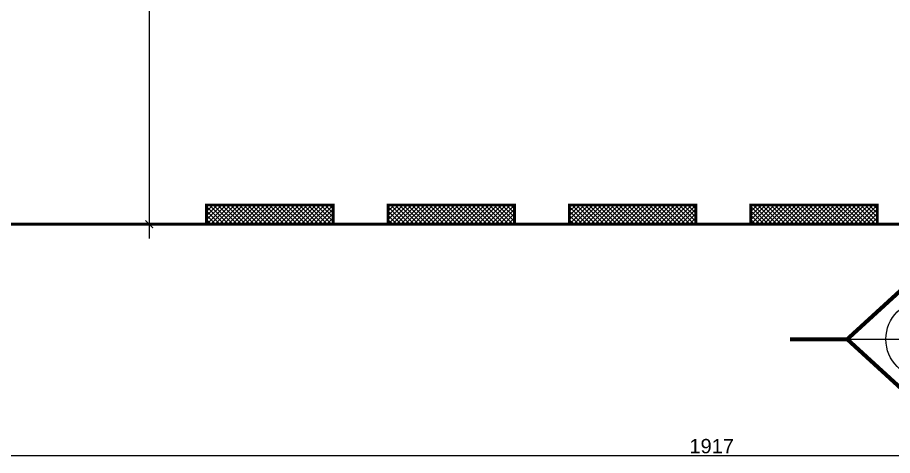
# Model space of a CAD drawing. Extents: x 250879 to 348495, y -51522 to -9360.
# Drawn here: x 316523 to 317439, y -44290 to -43831 of the extents above; entities that cross this region are included whole.
import ezdxf

# ---------------------------------------------------------------- set-up
doc = ezdxf.new("R2010")
doc.units = 0
doc.layers.get('0').update_dxf_attribs({"linetype": 'CONTINUOUS'})
doc.layers.get('DEFPOINTS').update_dxf_attribs({"color": 9, "linetype": 'CONTINUOUS'})
for name, color, linetype in [('AXIS', 1, 'CONTINUOUS'), ('WALL', 7, 'CONTINUOUS'), ('WALL1', 2, 'CONTINUOUS')]:
    doc.layers.add(name, color=color, linetype=linetype)
doc.styles.get("Standard").update_dxf_attribs({"font": 'sanss___.ttf', "height": 15})
doc.dimstyles.new('STANDARD$0', dxfattribs={"dimscale": 0, "dimtxt": 12, "dimasz": 8, "dimexe": 15, "dimexo": 0.0625, "dimgap": 2, "dimtad": 1, "dimdec": 0, "dimzin": 0, "dimdsep": 46, "dimtxsty": 'Standard', "dimblk1": 'ARCHTICK', "dimblk2": 'ARCHTICK', "dimsah": 1, "dimcen": 0.09, "dimdle": 15, "dimclrd": 3, "dimclre": 3, "dimclrt": 3, "dimazin": 0, "dimtfac": 1, "dimtdec": 0, "dimtofl": 0, "dimtmove": 1, "dimatfit": 3, "dimldrblk": 'ARCHTICK', "dimfxl": 1.045499999999997, "dimfxlon": 1, "dimtolj": 1, "dimtzin": 0, "dimarcsym": 0})

# ---------------------------------------------------------------- blocks, each defined once
blk = doc.blocks.new('_ARCHTICK')
at = {"color": 0, "linetype": 'ByBlock', "const_width": 0.15}
blk.add_lwpolyline([(-0.5, -0.5), (0.5, 0.5)], dxfattribs=at)
blk = doc.blocks.new('*D2128')
at = {"layer": 'DEFPOINTS', "color": 0, "linetype": 'Continuous', "ltscale": 3, "transparency": 16777216}
for p in [(316672.3674343665, -43387.32733898071), (316660.5429870066, -44047.8335801827), (316663.1778602687, -44047.8335801827)]:
    blk.add_point(p, dxfattribs=at)
at = {"layer": 'WALL', "color": 3, "linetype": 'Continuous', "lineweight": -2, "ltscale": 3, "transparency": 16777216}
for p, q in [((316660.5429870066, -43372.32733898071), (316660.5429870066, -44062.8335801827)), ((316670.5429870066, -43387.32733898071), (316645.5429870066, -43387.32733898071)), ((316663.1153602687, -44047.8335801827), (316645.5429870066, -44047.8335801827))]:
    blk.add_line(p, q, dxfattribs=at)
at = {"layer": 'WALL', "color": 3, "linetype": 'Continuous', "lineweight": -2, "ltscale": 3, "transparency": 16777216, "xscale": 8, "yscale": 8, "zscale": 8}
for p, rotation in [((316660.5429870066, -43387.32733898071), 90), ((316660.5429870066, -44047.8335801827), 270)]:
    blk.add_blockref('_ARCHTICK', p, dxfattribs=dict(at, rotation=rotation))
at = {"layer": 'WALL', "color": 3, "linetype": 'Continuous', "ltscale": 3, "transparency": 16777216, "insert": (316650.8063614922, -43717.58045958165), "char_height": 15, "attachment_point": 5, "rotation": 90}
blk.add_mtext('\\A1;661', dxfattribs=at)
blk = doc.blocks.new('*D24')
at = {"layer": 'DEFPOINTS', "color": 0, "linetype": 'Continuous', "transparency": 16777216}
for p in [(157318.4182129309, -36546.69352747884), (159235.4182129309, -36546.69352747884), (159235.4182129309, -36789.02014064544)]:
    blk.add_point(p, dxfattribs=at)
at = {"layer": 'WALL', "color": 3, "linetype": 'Continuous', "lineweight": -2, "transparency": 16777216}
for p, q in [((157303.4182129309, -36789.02014064544), (159250.4182129309, -36789.02014064544)), ((157318.4182129309, -36787.97464064544), (157318.4182129309, -36804.02014064544)), ((159235.4182129309, -36787.97464064544), (159235.4182129309, -36804.02014064544))]:
    blk.add_line(p, q, dxfattribs=at)
at = {"layer": 'WALL', "color": 3, "linetype": 'Continuous', "lineweight": -2, "transparency": 16777216, "xscale": 8, "yscale": 8, "zscale": 8, "rotation": 180}
blk.add_blockref('_ARCHTICK', (157318.4182129309, -36789.02014064544), dxfattribs=at)
at = {"layer": 'WALL', "color": 3, "linetype": 'Continuous', "lineweight": -2, "transparency": 16777216, "xscale": 8, "yscale": 8, "zscale": 8}
blk.add_blockref('_ARCHTICK', (159235.4182129309, -36789.02014064544), dxfattribs=at)
at = {"layer": 'WALL', "color": 3, "linetype": 'Continuous', "transparency": 16777216, "insert": (158276.9182129309, -36779.29380319688), "char_height": 15, "attachment_point": 5}
blk.add_mtext('\\A1;1917', dxfattribs=at)
blk = doc.blocks.new('*D1780')
at = {"layer": 'DEFPOINTS', "color": 0, "linetype": 'Continuous', "transparency": 16777216}
for p in [(316496.0430378108, -43387.32733898035), (316602.8991116607, -43387.32733898035), (316473.3090420367, -44037.8335801827)]:
    blk.add_point(p, dxfattribs=at)
at = {"layer": 'WALL', "color": 3, "linetype": 'Continuous', "lineweight": -2, "transparency": 16777216}
for p, q in [((316496.0430378108, -44052.8335801827), (316496.0430378108, -43372.32733898035)), ((316497.0885378108, -43387.32733898035), (316481.0430378108, -43387.32733898035)), ((316494.9975378108, -44037.8335801827), (316511.0430378108, -44037.8335801827))]:
    blk.add_line(p, q, dxfattribs=at)
at = {"layer": 'WALL', "color": 3, "linetype": 'Continuous', "lineweight": -2, "transparency": 16777216, "xscale": 8, "yscale": 8, "zscale": 8}
for p, rotation in [((316496.0430378108, -43387.32733898035), 90), ((316496.0430378108, -44037.8335801827), 270)]:
    blk.add_blockref('_ARCHTICK', p, dxfattribs=dict(at, rotation=rotation))
at = {"layer": 'WALL', "color": 3, "linetype": 'Continuous', "transparency": 16777216, "insert": (316486.3064122964, -43712.58045958148), "char_height": 15, "attachment_point": 5, "rotation": 90}
blk.add_mtext('\\A1;651', dxfattribs=at)
blk = doc.blocks.new('sec')
at = {"layer": 'WALL'}
for p, q in [((0, 105.8532076054325), (0, 319.4481774866144)), ((0, 105.8532076054325), (-115.7147705813695, 0)), ((-115.7147705813695, 0), (153.6676689041051, 0)), ((0, -105.8532076054325), (0, -153.7743780556848))]:
    blk.add_line(p, q, dxfattribs=at)
at = {"layer": 'WALL', "const_width": 6}
for points in [[(0, 105.8532076054325), (-115.7147705813695, 0), (-201.5248270763404, 0)], [(0, -105.8532076054325), (-115.7147705813695, 0)]]:
    blk.add_lwpolyline(points, dxfattribs=at)
at = {"layer": 'WALL'}
blk.add_circle((0, 0), 57.93203715517807, dxfattribs=at)
blk = doc.blocks.new('site77')
at = {"layer": 'WALL', "linetype": 'Continuous', "const_width": 3}
blk.add_lwpolyline([(159633.4182129309, -32835.69352747884), (157318.4182129309, -32835.69352747884), (157318.4182129309, -36546.69352747884), (159235.4182129309, -36546.69352747884)], dxfattribs=at)
at = {"layer": 'WALL', "linetype": 'Continuous'}
dim = blk.add_linear_dim(base=(159235.4182129309, -36789.02014064544), p1=(157318.4182129309, -36546.69352747884), p2=(159235.4182129309, -36546.69352747884), dimstyle='STANDARD$0', override={"dimscale": 1}, dxfattribs=at)
dim.commit()
dim.dimension.update_dxf_attribs({"geometry": '*D24', "text_midpoint": (158276.9182129309, -36779.29380319688)})

msp = doc.modelspace()

# ---------------------------------------------------------------- hatches: boundary and pattern name
at = {"layer": 'AXIS'}
h = msp.add_hatch(dxfattribs=at)
h.set_pattern_fill('ANSI37', color=256, style=0)
h.set_pattern_definition([(45, (19207.20617337798, -20279.16520215265), (-2.245064030267288, 2.245064030267288), []), (135, (19207.20617337798, -20279.16520215265), (-2.245064030267288, -2.245064030267288), [])])
h.paths.add_polyline_path([(316853.0466785007, -44027.8335801827), (316720.5327307855, -44027.83358018269), (316720.5327307855, -44047.83358018269), (316853.0466785007, -44047.8335801827)])
h = msp.add_hatch(dxfattribs=at)
h.set_pattern_fill('ANSI37', color=256, style=0)
h.set_pattern_definition([(45, (19397.07499160996, -20279.16520215265), (-2.245064030267288, 2.245064030267288), []), (135, (19397.07499160996, -20279.16520215265), (-2.245064030267288, -2.245064030267288), [])])
h.paths.add_polyline_path([(317042.9154967326, -44027.8335801827), (316910.4015490175, -44027.83358018269), (316910.4015490175, -44047.83358018269), (317042.9154967326, -44047.8335801827)])
h = msp.add_hatch(dxfattribs=at)
h.set_pattern_fill('ANSI37', color=256, style=0)
h.set_pattern_definition([(45, (19586.94380984193, -20279.16520215265), (-2.245064030267288, 2.245064030267288), []), (135, (19586.94380984193, -20279.16520215265), (-2.245064030267288, -2.245064030267288), [])])
h.paths.add_polyline_path([(317232.7843149646, -44027.8335801827), (317100.2703672494, -44027.83358018269), (317100.2703672494, -44047.83358018269), (317232.7843149646, -44047.8335801827)])
h = msp.add_hatch(dxfattribs=at)
h.set_pattern_fill('ANSI37', color=256, style=0)
h.set_pattern_definition([(45, (19776.81262807391, -20279.16520215265), (-2.245064030267288, 2.245064030267288), []), (135, (19776.81262807391, -20279.16520215265), (-2.245064030267288, -2.245064030267288), [])])
h.paths.add_polyline_path([(317422.6531331966, -44027.8335801827), (317290.1391854814, -44027.83358018269), (317290.1391854814, -44047.83358018269), (317422.6531331966, -44047.8335801827)])

# ---------------------------------------------------------------- linework, layer by layer
at = {"layer": 'WALL', "linetype": 'Continuous', "const_width": 3}
for points in [[(316853.0466785007, -44047.8335801827), (316853.0466785007, -44027.8335801827), (316720.5327307855, -44027.8335801827), (316720.5327307855, -44047.8335801827), (316853.0466785007, -44047.8335801827)], [(317042.9154967326, -44047.8335801827), (317042.9154967326, -44027.8335801827), (316910.4015490175, -44027.8335801827), (316910.4015490175, -44047.8335801827), (317042.9154967326, -44047.8335801827)], [(317232.7843149646, -44047.8335801827), (317232.7843149646, -44027.8335801827), (317100.2703672494, -44027.8335801827), (317100.2703672494, -44047.8335801827), (317232.7843149646, -44047.8335801827)], [(317422.6531331966, -44047.8335801827), (317422.6531331966, -44027.8335801827), (317290.1391854814, -44027.8335801827), (317290.1391854814, -44047.8335801827), (317422.6531331966, -44047.8335801827)]]:
    msp.add_lwpolyline(points, dxfattribs=at)

# ---------------------------------------------------------------- block references
at = {"layer": 'WALL', "linetype": 'Continuous'}
msp.add_blockref('site77', (158972.3768813907, -7501.140052703857), dxfattribs=at)
at = {"layer": 'WALL1', "xscale": 0.7000000000116415, "yscale": 0.7000000000116415, "zscale": 0.7000000000116415}
msp.add_blockref('sec', (317472.2047795335, -44168.37882349503), dxfattribs=at)

# ---------------------------------------------------------------- dimensions: what is measured, and where the dimension line sits
at = {"layer": 'WALL', "linetype": 'Continuous'}
dim = msp.add_linear_dim(base=(316496.0430378108, -43387.32733898035), p1=(316473.3090420367, -44037.8335801827), p2=(316602.8991116607, -43387.32733898035), angle=90, dimstyle='STANDARD$0', override={"dimscale": 1}, dxfattribs=at)
dim.commit()
dim.dimension.update_dxf_attribs({"geometry": '*D1780', "text_midpoint": (316486.3064122964, -43712.58045958148)})
at = {"layer": 'WALL', "linetype": 'Continuous', "ltscale": 3}
dim = msp.add_linear_dim(base=(316660.5429870066, -44047.8335801827), p1=(316672.3674343665, -43387.32733898071), p2=(316663.1778602687, -44047.8335801827), angle=90, dimstyle='STANDARD$0', override={"dimscale": 1, "dimfxl": 10}, dxfattribs=at)
dim.commit()
dim.dimension.update_dxf_attribs({"geometry": '*D2128', "text_midpoint": (316650.8063614922, -43717.58045958165)})

doc.saveas('drawing.dxf')
